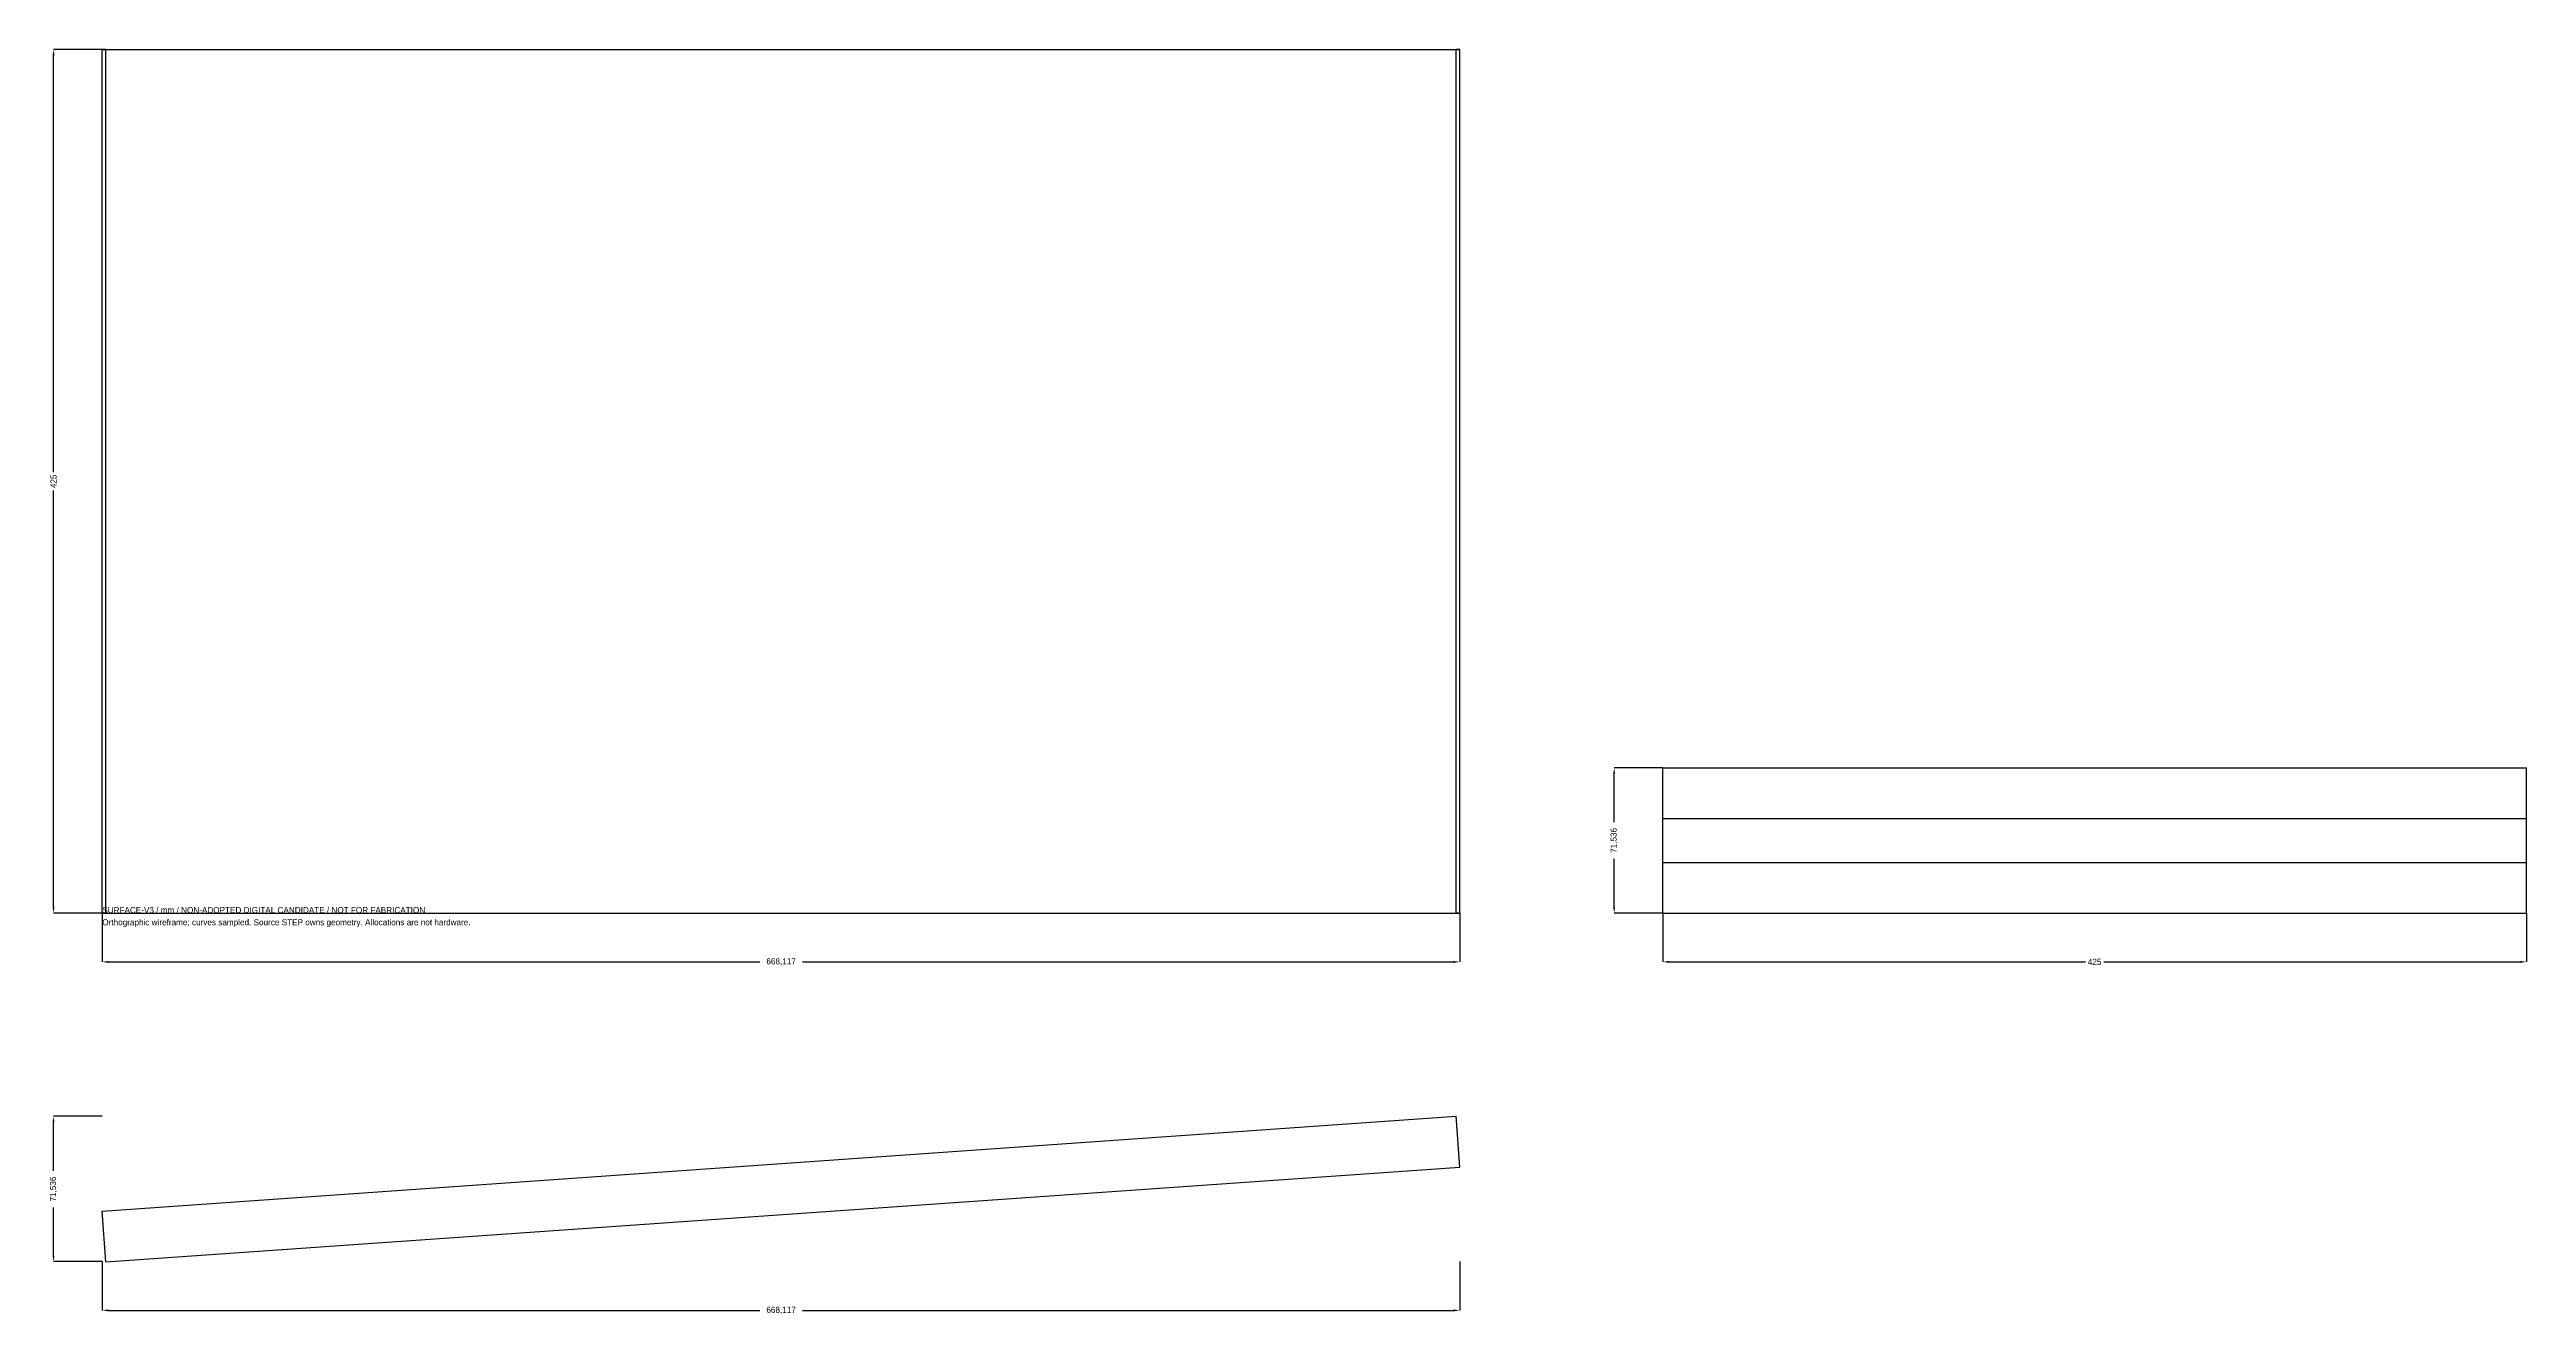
# Model space of a CAD drawing. Header units: millimetres. Extents: x -26 to 1193, y -198 to 425.
import ezdxf

# ---------------------------------------------------------------- set-up
doc = ezdxf.new("R2010")
doc.units = ezdxf.units.MM
for name, color, linetype in [('DIMENSIONS', 7, 'Continuous'), ('NOTES', 7, 'Continuous'), ('XY', 7, 'Continuous'), ('XZ', 7, 'Continuous'), ('YZ', 7, 'Continuous')]:
    doc.layers.add(name, color=color, linetype=linetype)
doc.dimstyles.get("Standard").update_dxf_attribs({"dimtxt": 2.5, "dimasz": 2.5, "dimexe": 1.25, "dimexo": 0.625, "dimtad": 1, "dimcen": 2.5, "dimazin": 3, "dimtfac": 1, "dimtmove": 0, "dimatfit": 3})

# ---------------------------------------------------------------- blocks, each defined once
blk = doc.blocks.new('_CLOSEDFILLED')
at = {"color": 0, "linetype": 'BYBLOCK'}
blk.add_solid([(-1, 0.16), (0, 0), (-1, -0.16)], dxfattribs=at)
blk = doc.blocks.new('*D1')
for p, q in [((0, 0), (0, -24)), ((668.1, 0), (668.1, -24)), ((3, -24), (323.6, -24)), ((344.6, -24), (665.1, -24))]:
    blk.add_line(p, q)
at = {"layer": 'Defpoints'}
for p in [(0, 0), (668.1, 0), (0, -24)]:
    blk.add_point(p, dxfattribs=at)
at = {"layer": 'DIMENSIONS', "xscale": 3, "yscale": 3, "rotation": 180}
blk.add_blockref('_CLOSEDFILLED', (0, -24), dxfattribs=at)
at = {"layer": 'DIMENSIONS', "xscale": 3, "yscale": 3}
blk.add_blockref('_CLOSEDFILLED', (668.1, -24), dxfattribs=at)
at = {"layer": 'DIMENSIONS', "insert": (334.1, -24), "char_height": 3, "attachment_point": 5}
blk.add_mtext('668,117', dxfattribs=at)
blk = doc.blocks.new('*D2')
for p, q in [((0, 425), (-24, 425)), ((-24, 217), (-24, 422)), ((-24, 3), (-24, 208)), ((0, 0), (-24, 0))]:
    blk.add_line(p, q)
at = {"layer": 'Defpoints'}
for p in [(0, 425), (-24, 0), (0, 0)]:
    blk.add_point(p, dxfattribs=at)
at = {"layer": 'DIMENSIONS', "xscale": 3, "yscale": 3}
for p, rotation in [((-24, 425), 90), ((-24, 0), 270)]:
    blk.add_blockref('_CLOSEDFILLED', p, dxfattribs=dict(at, rotation=rotation))
at = {"layer": 'DIMENSIONS', "insert": (-24, 212.5), "char_height": 3, "attachment_point": 5, "rotation": 90}
blk.add_mtext('425', dxfattribs=at)
blk = doc.blocks.new('*D3')
for p, q in [((0, -171.5), (0, -195.5)), ((668.1, -171.5), (668.1, -195.5)), ((3, -195.5), (323.6, -195.5)), ((344.6, -195.5), (665.1, -195.5))]:
    blk.add_line(p, q)
at = {"layer": 'Defpoints'}
for p in [(0, -171.5), (668.1, -171.5), (0, -195.5)]:
    blk.add_point(p, dxfattribs=at)
at = {"layer": 'DIMENSIONS', "xscale": 3, "yscale": 3, "rotation": 180}
blk.add_blockref('_CLOSEDFILLED', (0, -195.5), dxfattribs=at)
at = {"layer": 'DIMENSIONS', "xscale": 3, "yscale": 3}
blk.add_blockref('_CLOSEDFILLED', (668.1, -195.5), dxfattribs=at)
at = {"layer": 'DIMENSIONS', "insert": (334.1, -195.5), "char_height": 3, "attachment_point": 5}
blk.add_mtext('668,117', dxfattribs=at)
blk = doc.blocks.new('*D4')
for p, q in [((0, -100), (-24, -100)), ((-24, -126.8), (-24, -103)), ((-24, -168.5), (-24, -144.8)), ((0, -171.5), (-24, -171.5))]:
    blk.add_line(p, q)
at = {"layer": 'Defpoints'}
for p in [(0, -100), (-24, -171.5), (0, -171.5)]:
    blk.add_point(p, dxfattribs=at)
at = {"layer": 'DIMENSIONS', "xscale": 3, "yscale": 3}
for p, rotation in [((-24, -100), 90), ((-24, -171.5), 270)]:
    blk.add_blockref('_CLOSEDFILLED', p, dxfattribs=dict(at, rotation=rotation))
at = {"layer": 'DIMENSIONS', "insert": (-24, -135.8), "char_height": 3, "attachment_point": 5, "rotation": 90}
blk.add_mtext('71,536', dxfattribs=at)
blk = doc.blocks.new('*D5')
for p, q in [((768.1, 0), (768.1, -24)), ((1193.1, 0), (1193.1, -24)), ((771.1, -24), (976.1, -24)), ((985.1, -24), (1190.1, -24))]:
    blk.add_line(p, q)
at = {"layer": 'Defpoints'}
for p in [(768.1, 0), (1193.1, 0), (768.1, -24)]:
    blk.add_point(p, dxfattribs=at)
at = {"layer": 'DIMENSIONS', "xscale": 3, "yscale": 3, "rotation": 180}
blk.add_blockref('_CLOSEDFILLED', (768.1, -24), dxfattribs=at)
at = {"layer": 'DIMENSIONS', "xscale": 3, "yscale": 3}
blk.add_blockref('_CLOSEDFILLED', (1193.1, -24), dxfattribs=at)
at = {"layer": 'DIMENSIONS', "insert": (980.6, -24), "char_height": 3, "attachment_point": 5}
blk.add_mtext('425', dxfattribs=at)
blk = doc.blocks.new('*D6')
for p, q in [((768.1, 71.5), (744.1, 71.5)), ((744.1, 44.8), (744.1, 68.5)), ((744.1, 3), (744.1, 26.8)), ((768.1, 0), (744.1, 0))]:
    blk.add_line(p, q)
at = {"layer": 'Defpoints'}
for p in [(768.1, 71.5), (744.1, 0), (768.1, 0)]:
    blk.add_point(p, dxfattribs=at)
at = {"layer": 'DIMENSIONS', "xscale": 3, "yscale": 3}
for p, rotation in [((744.1, 71.5), 90), ((744.1, 0), 270)]:
    blk.add_blockref('_CLOSEDFILLED', p, dxfattribs=dict(at, rotation=rotation))
at = {"layer": 'DIMENSIONS', "insert": (744.1, 35.8), "char_height": 3, "attachment_point": 5, "rotation": 90}
blk.add_mtext('71,536', dxfattribs=at)

msp = doc.modelspace()

# ---------------------------------------------------------------- linework, layer by layer
at = {"layer": 'XY'}
for points in [[(0, 0), (0, 425)], [(1.7439, 425), (0, 425)], [(0, 425), (666.3728, 425)], [(1.7439, 0), (1.7439, 425)], [(1.7439, 425), (668.1167, 425)], [(666.3728, 0), (666.3728, 425)], [(668.1167, 425), (666.3728, 425)], [(668.1167, 0), (668.1167, 425)], [(1.7439, 0), (0, 0)], [(0, 0), (666.3728, 0)], [(1.7439, 0), (668.1167, 0)], [(668.1167, 0), (666.3728, 0)]]:
    msp.add_lwpolyline(points, dxfattribs=at)
at = {"layer": 'XZ'}
for points in [[(0, -146.5973), (666.3728, -100)], [(0, -146.5973), (666.3728, -100)], [(668.1167, -124.9391), (666.3728, -100)], [(668.1167, -124.9391), (666.3728, -100)], [(1.7439, -171.5364), (668.1167, -124.9391)], [(1.7439, -171.5364), (668.1167, -124.9391)], [(1.7439, -171.5364), (0, -146.5973)], [(1.7439, -171.5364), (0, -146.5973)]]:
    msp.add_lwpolyline(points, dxfattribs=at)
at = {"layer": 'YZ'}
for points in [[(768.1167, 46.5973), (768.1167, 71.5364)], [(768.1167, 71.5364), (1193.1167, 71.5364)], [(768.1167, 24.9391), (768.1167, 71.5364)], [(1193.1167, 46.5973), (1193.1167, 71.5364)], [(1193.1167, 24.9391), (1193.1167, 71.5364)], [(768.1167, 46.5973), (1193.1167, 46.5973)], [(768.1167, 0), (768.1167, 46.5973)], [(1193.1167, 0), (1193.1167, 46.5973)], [(768.1167, 0), (768.1167, 24.9391)], [(768.1167, 24.9391), (1193.1167, 24.9391)], [(1193.1167, 0), (1193.1167, 24.9391)], [(768.1167, 0), (1193.1167, 0)]]:
    msp.add_lwpolyline(points, dxfattribs=at)

# ---------------------------------------------------------------- texts
at = {"layer": 'NOTES'}
for s, p in [('SURFACE-V3 / mm / NON-ADOPTED DIGITAL CANDIDATE / NOT FOR FABRICATION', (0, 0)), ('Orthographic wireframe; curves sampled. Source STEP owns geometry. Allocations are not hardware.', (0, -6))]:
    msp.add_text(s, height=3, dxfattribs=at).set_placement(p)

# ---------------------------------------------------------------- dimensions: what is measured, and where the dimension line sits
at = {"layer": 'DIMENSIONS'}
for base, p1, p2, picture, middle in [((-24, 0), (0, 0), (0, 425), '*D2', (-24, 212.5)), ((744.1167, 0), (768.1167, 0), (768.1167, 71.5364), '*D6', (744.1167, 35.7682)), ((-24, -171.5364), (0, -171.5364), (0, -100), '*D4', (-24, -135.7682))]:
    dim = msp.add_linear_dim(base=base, p1=p1, p2=p2, angle=90, dimstyle='Standard', override={"dimtxt": 3, "dimasz": 3, "dimdec": 3}, dxfattribs=at)
    dim.commit()
    dim.dimension.update_dxf_attribs({"geometry": picture, "text_midpoint": middle})
for base, p1, p2, picture, middle in [((0, -24), (0, 0), (668.1167, 0), '*D1', (334.0583, -24)), ((768.1167, -24), (768.1167, 0), (1193.1167, 0), '*D5', (980.6167, -24)), ((0, -195.5364), (0, -171.5364), (668.1167, -171.5364), '*D3', (334.0583, -195.5364))]:
    dim = msp.add_linear_dim(base=base, p1=p1, p2=p2, dimstyle='Standard', override={"dimtxt": 3, "dimasz": 3, "dimdec": 3}, dxfattribs=at)
    dim.commit()
    dim.dimension.update_dxf_attribs({"geometry": picture, "text_midpoint": middle})

doc.saveas('drawing.dxf')
